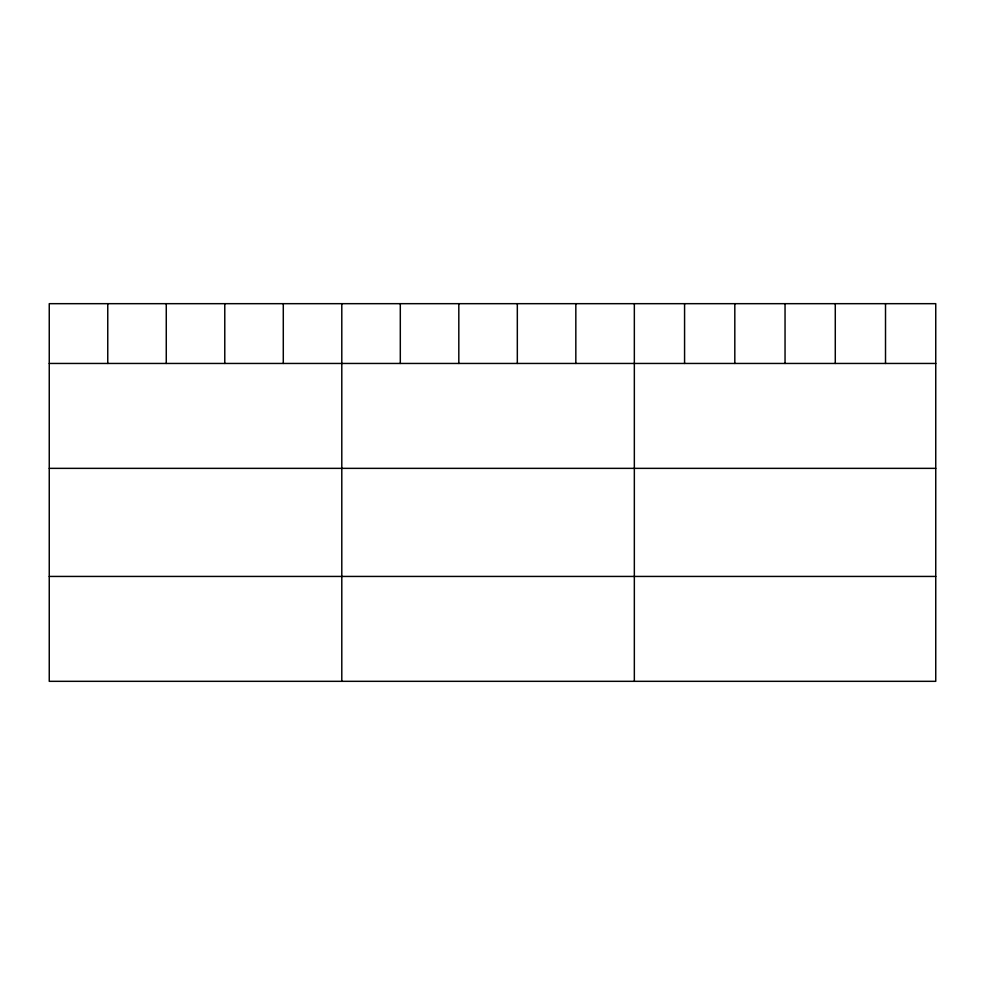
<?xml version="1.0" encoding="UTF-8"?>
<svg xmlns="http://www.w3.org/2000/svg" width="985" height="985" viewBox="0 0 985 985"><rect width="100%" height="100%" fill="white"/><g stroke="black" fill="none" stroke-linecap="round" stroke-linejoin="round"><path stroke-width="1.48" d="M935.75 363.453L935.75 681.324L49.25 681.324L49.25 303.675L935.75 303.675L935.75 363.453L49.25 363.453M49.25 468.355L935.75 468.355M49.25 576.434L935.75 576.434M885.515 303.675L885.515 363.453M835.28 303.675L835.28 363.453M785.045 303.675L785.045 363.453M734.81 303.675L734.81 363.453M684.575 303.675L684.575 363.453M634.34 303.675L634.34 681.324M575.831 303.675L575.831 363.453M517.322 303.675L517.322 363.453M458.813 303.675L458.813 363.453M400.304 303.675L400.304 363.453M341.795 303.675L341.795 681.324M283.286 303.675L283.286 363.453M224.777 303.675L224.777 363.453M166.268 303.675L166.268 363.453M107.759 303.675L107.759 363.453"/></g></svg>
